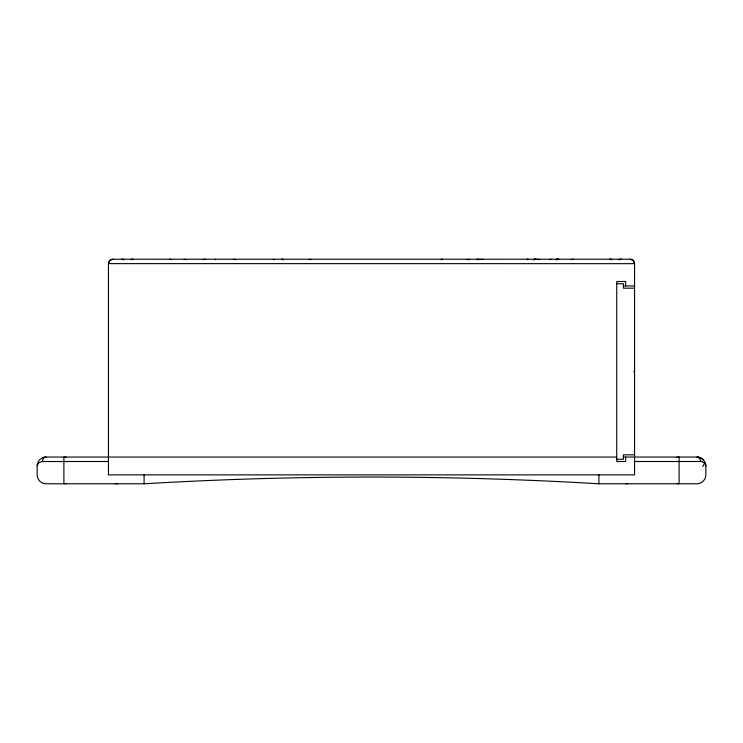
<?xml version="1.0" encoding="UTF-8"?>
<svg xmlns="http://www.w3.org/2000/svg" width="743" height="743" viewBox="0 0 743 743"><rect width="100%" height="100%" fill="white"/><g stroke="black" fill="none" stroke-linecap="round" stroke-linejoin="round"><path stroke-width="1.11" d="M616.736 457.056L46.066 457.056C41.311 456.945 37.02 461.189 37.15 465.963L37.15 474.879C37.029 479.634 41.302 483.907 46.066 483.786L144.086 483.786A3841.524 3841.524 0 0 1 598.914 483.786L696.934 483.786C701.698 483.907 705.971 479.634 705.85 474.879L705.85 465.963C705.98 461.189 701.689 456.936 696.934 457.056L623.414 457.056M37.15 465.759L38.617 462.898L42.063 461.524L108.441 461.505M619.188 259.688L621.185 259.214A4.458 4.458 0 0 0 619.142 259.706M634.541 371.11L634.058 371.147M42.565 457.762L46.066 457.056A4.458 3.566 90 0 0 42.5 461.505M112.852 259.214L109.75 260.514L108.441 263.626L108.441 474.879L634.559 474.879L634.559 263.579L633.287 260.552L630.194 259.214A4.458 4.458 0 0 1 634.559 263.672L108.441 263.626A4.458 4.458 0 0 1 112.899 259.214L630.101 259.214M528.319 259.214L528.282 259.214A4.439 3.195 80.9 0 0 527.734 259.242A4.449 3.148 90 0 0 526.936 259.669M616.736 283.724L623.414 283.724L623.414 288.173L634.559 288.173M623.414 285.944L634.559 285.944M634.058 371.5L634.541 371.5M634.559 454.827L623.414 454.827L623.414 459.276L616.736 459.276M634.559 461.505L700.5 461.505A4.458 3.566 -90 0 0 696.934 457.056L697.278 457.056M282.052 259.706L282.08 259.214L283.417 259.678M233.72 259.214L235.717 259.688M184.19 259.214L186.196 259.688M697.51 457.066L698.699 457.224M701.894 461.663L704.336 462.861M698.922 457.279L700.333 457.725M700.435 457.762L703.556 460.001M123.812 259.688L121.815 259.214A4.458 4.458 0 0 1 123.858 259.706M704.735 463.242L705.283 463.976M705.497 464.366L705.85 465.963M441.063 259.716A2.229 2.229 0 0 1 442.466 259.214L442.466 259.4M625.643 285.944L625.643 281.495L616.736 281.495L616.736 461.505L625.643 461.505L625.643 457.056M598.914 474.879L598.914 483.786M527.614 259.233L527.614 259.706M442.466 259.233L442.466 259.706M309.367 259.223L309.367 259.716M215.386 259.233L215.386 259.706M144.086 474.879L144.086 483.786M481.464 259.688A4.458 3.186 90 0 1 482.894 259.214M273.313 259.344A4.662 1.783 -90 0 1 274.139 259.716M309.385 259.437A4.616 4.384 -90 0 1 311.456 259.734M467.068 259.688A4.486 0.659 -90 0 1 467.143 259.493M468.759 259.688A4.458 1.114 90 0 1 468.926 259.428M469.019 259.706A4.458 0.938 -90 0 1 469.446 259.214M476.987 259.706A4.458 2.387 90 0 1 478.093 259.214M477.229 259.688A4.458 2.238 90 0 1 478.241 259.214M479.151 259.697A4.486 2.703 90 0 1 480.368 259.233M533.52 259.706A4.458 4.347 -90 0 1 535.517 259.214A4.458 4.309 90 0 0 533.632 259.688M536.177 259.233A4.486 4.43 90 0 0 534.18 259.697A4.662 4.309 -90 0 1 536.177 259.344M549.541 259.688A4.458 3.158 -90 0 1 550.962 259.214M555.68 259.706A4.458 4.263 90 0 1 557.631 259.214M555.838 259.688A4.467 4.179 90 0 1 557.714 259.214M571.283 259.706A4.458 4.458 0 0 1 573.327 259.214M537.681 259.214A4.458 4.458 0 0 1 539.734 259.716M169.673 259.214A4.458 4.458 0 0 1 171.717 259.706M203.266 259.716A4.458 4.458 0 0 1 205.319 259.214M282.052 259.214A2.229 2.229 0 0 1 283.454 259.716M704.522 462.805A28.801 10.941 -21.8 0 1 702.757 466.474M676.659 483.442A8.916 8.916 0 0 0 679.111 483.786L679.111 457.066A8.916 8.916 0 0 0 676.659 457.4M66.341 483.442A8.916 8.916 0 0 1 63.889 483.786L63.889 457.066A8.916 8.916 0 0 1 66.341 457.4M117.357 483.786A8.916 8.916 0 0 1 114.905 483.442M628.095 483.442A8.916 8.916 0 0 1 625.643 483.786M700.649 461.254A15.835 7.885 -50 0 1 701.299 461.338M701.624 461.505A18.036 8.266 -42.3 0 1 701.968 461.579M130.991 259.669L130.944 259.688A4.458 4.458 0 0 1 132.951 259.214L130.991 259.669M556.851 259.669L556.813 259.688A4.514 4.412 -90 0 1 558.81 259.251L556.897 259.641M610.096 259.214L610.049 259.214A4.458 4.458 0 0 1 612.093 259.706L610.096 259.214"/></g></svg>
